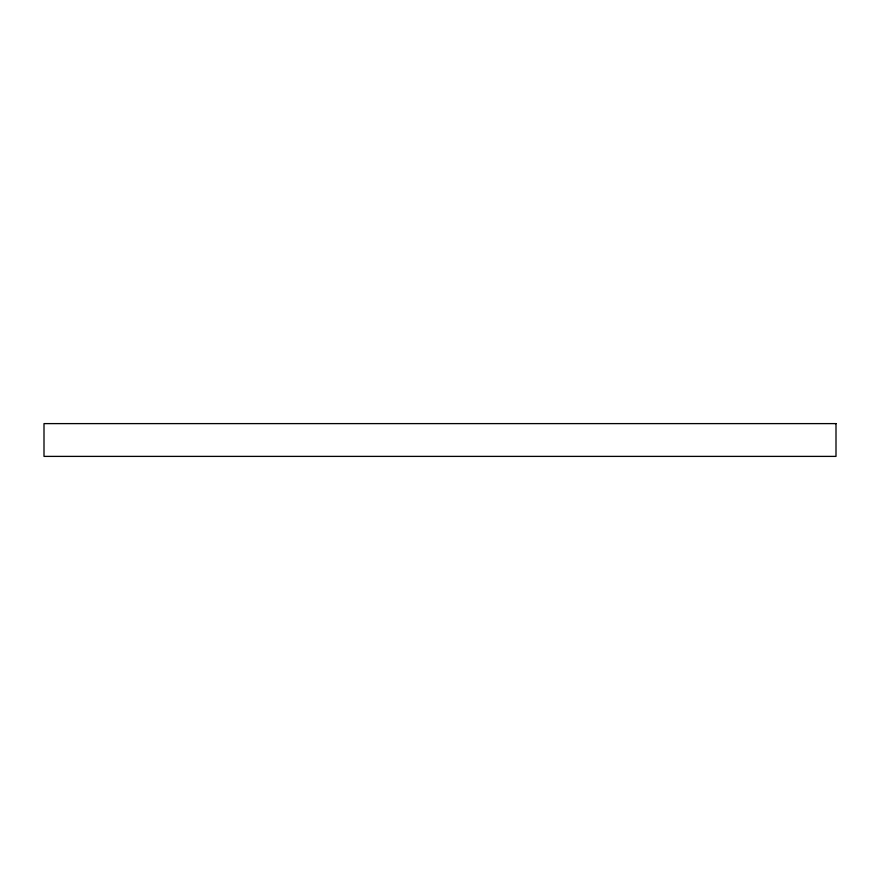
<?xml version="1.0" encoding="UTF-8"?>
<svg xmlns="http://www.w3.org/2000/svg" width="880" height="880" viewBox="0 0 880 880"><rect width="100%" height="100%" fill="white"/><g stroke="black" fill="none" stroke-linecap="round" stroke-linejoin="round"><path stroke-width="1.32" d="M836 423.61L44 423.61L44 456.39L836 456.39L836 423.61"/></g></svg>
